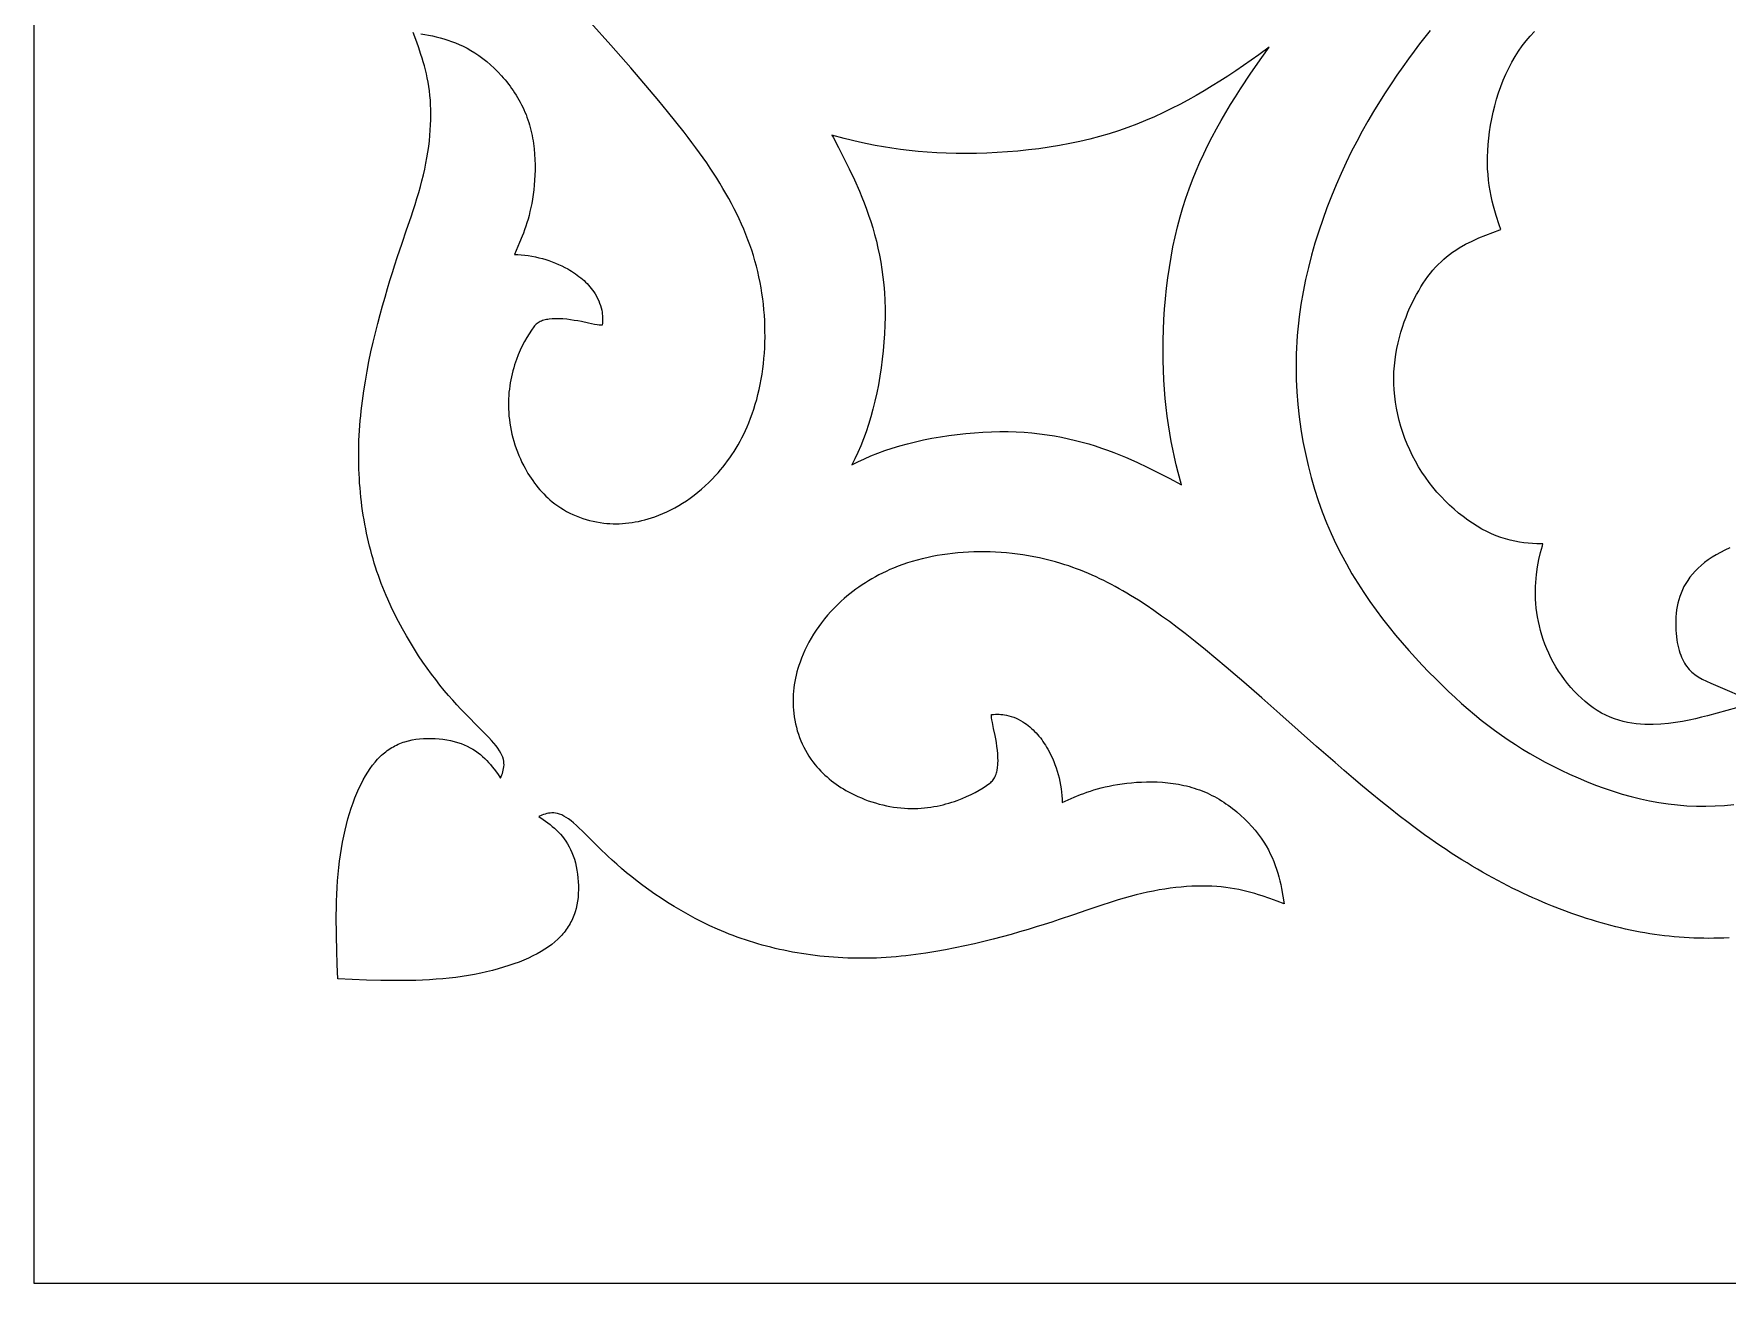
# Model space of a CAD drawing. Extents: x -312 to 312, y -312 to 312.
# Drawn here: x -312.5 to -57.8, y -312.5 to -124.7 of the extents above; entities that cross this region are included whole.
import ezdxf

# ---------------------------------------------------------------- set-up
doc = ezdxf.new("R2010")
doc.units = 0
doc.layers.add('IMPORT_-_DEPOSITPHOTOS_724', color=18, linetype='CONTINUOUS')
doc.layers.add('IMPORT_-_DESIGNS_FOR_TESSE', color=18, linetype='CONTINUOUS')

msp = doc.modelspace()

# ---------------------------------------------------------------- linework, layer by layer
at = {"layer": 'IMPORT_-_DEPOSITPHOTOS_724'}
msp.add_lwpolyline([(-312.5, -312.5), (312.5, -312.5), (312.5, 312.5), (-312.5, 312.5)], close=True, dxfattribs=at)
at = {"layer": 'IMPORT_-_DESIGNS_FOR_TESSE'}
for points in [[(-57.54, -260.58), (-58.31, -260.62), (-59.07, -260.65), (-59.82, -260.66), (-60.58, -260.67), (-61.33, -260.66), (-62.08, -260.65), (-62.83, -260.62), (-63.57, -260.59), (-64.32, -260.54), (-65.06, -260.49), (-65.8, -260.42), (-66.54, -260.35), (-67.27, -260.27), (-68.01, -260.17), (-68.74, -260.07), (-69.48, -259.96), (-70.21, -259.84), (-70.94, -259.71), (-71.67, -259.56), (-72.4, -259.42), (-73.13, -259.26), (-73.86, -259.09), (-74.59, -258.91), (-75.32, -258.73), (-76.05, -258.53), (-76.78, -258.33), (-77.51, -258.11), (-78.24, -257.89), (-78.97, -257.66), (-79.7, -257.42), (-80.44, -257.18), (-81.17, -256.92), (-82.63, -256.38), (-84.1, -255.81), (-84.83, -255.51), (-85.57, -255.2), (-86.31, -254.88), (-87.05, -254.56), (-87.8, -254.22), (-88.54, -253.87), (-89.29, -253.51), (-90.05, -253.15), (-90.8, -252.77), (-91.56, -252.38), (-92.32, -251.98), (-93.08, -251.56), (-93.85, -251.14), (-94.62, -250.71), (-95.4, -250.26), (-96.17, -249.8), (-96.95, -249.33), (-97.74, -248.85), (-98.53, -248.35), (-99.32, -247.84), (-100.11, -247.32), (-100.92, -246.78), (-101.72, -246.23), (-102.53, -245.67), (-103.34, -245.09), (-104.16, -244.5), (-104.98, -243.89), (-105.81, -243.27), (-107.16, -242.23), (-108.52, -241.16), (-109.9, -240.05), (-111.29, -238.92), (-112.66, -237.77), (-114.04, -236.61), (-115.42, -235.43), (-116.8, -234.23), (-119.58, -231.8), (-122.35, -229.36), (-125.11, -226.91), (-127.84, -224.51), (-130.52, -222.16), (-131.85, -221.02), (-133.16, -219.9), (-134.74, -218.57), (-136.29, -217.28), (-137.83, -216.04), (-139.35, -214.84), (-140.54, -213.93), (-141.72, -213.05), (-142.89, -212.2), (-144.06, -211.38), (-145.22, -210.59), (-146.39, -209.83), (-147.55, -209.11), (-148.13, -208.76), (-148.72, -208.42), (-149.29, -208.1), (-149.86, -207.78), (-150.44, -207.47), (-151.01, -207.17), (-151.59, -206.88), (-152.17, -206.6), (-152.75, -206.33), (-153.33, -206.07), (-153.91, -205.81), (-154.49, -205.57), (-155.08, -205.33), (-155.67, -205.11), (-156.26, -204.89), (-156.85, -204.68), (-157.45, -204.49), (-158.05, -204.3), (-158.85, -204.06), (-159.66, -203.85), (-160.47, -203.65), (-161.28, -203.46), (-162.1, -203.29), (-162.92, -203.14), (-163.74, -203.01), (-164.56, -202.9), (-165.38, -202.8), (-166.21, -202.71), (-167.03, -202.65), (-167.85, -202.6), (-168.67, -202.56), (-169.49, -202.55), (-170.3, -202.54), (-171.12, -202.56), (-171.92, -202.59), (-172.73, -202.64), (-173.53, -202.7), (-174.32, -202.79), (-175.1, -202.88), (-175.88, -202.99), (-176.66, -203.12), (-177.42, -203.27), (-178.18, -203.43), (-178.92, -203.6), (-179.66, -203.8), (-180.39, -204.01), (-181.11, -204.23), (-181.81, -204.47), (-182.51, -204.72), (-183.19, -204.99), (-183.75, -205.23), (-184.31, -205.49), (-184.86, -205.75), (-185.4, -206.02), (-185.93, -206.3), (-186.45, -206.59), (-186.95, -206.89), (-187.45, -207.2), (-187.94, -207.52), (-188.42, -207.85), (-188.89, -208.18), (-189.34, -208.52), (-189.79, -208.87), (-190.23, -209.23), (-190.65, -209.59), (-191.07, -209.96), (-191.61, -210.48), (-192.14, -211.01), (-192.64, -211.54), (-193.13, -212.09), (-193.59, -212.64), (-194.04, -213.21), (-194.46, -213.78), (-194.86, -214.35), (-195.24, -214.94), (-195.6, -215.53), (-195.93, -216.12), (-196.25, -216.72), (-196.54, -217.32), (-196.81, -217.93), (-197.05, -218.53), (-197.27, -219.14), (-197.44, -219.63), (-197.59, -220.11), (-197.73, -220.6), (-197.85, -221.09), (-197.96, -221.57), (-198.06, -222.06), (-198.14, -222.54), (-198.2, -223.02), (-198.25, -223.51), (-198.29, -223.99), (-198.31, -224.46), (-198.32, -224.94), (-198.31, -225.41), (-198.29, -225.88), (-198.26, -226.35), (-198.22, -226.81), (-198.14, -227.35), (-198.06, -227.88), (-197.95, -228.41), (-197.82, -228.93), (-197.68, -229.45), (-197.52, -229.96), (-197.34, -230.46), (-197.15, -230.95), (-196.94, -231.43), (-196.71, -231.91), (-196.47, -232.37), (-196.21, -232.83), (-195.93, -233.28), (-195.63, -233.72), (-195.33, -234.14), (-195, -234.56), (-194.73, -234.88), (-194.44, -235.2), (-194.15, -235.52), (-193.84, -235.82), (-193.53, -236.12), (-193.21, -236.4), (-192.88, -236.68), (-192.54, -236.96), (-192.2, -237.22), (-191.85, -237.48), (-191.49, -237.73), (-191.12, -237.97), (-190.75, -238.2), (-190.37, -238.42), (-189.99, -238.64), (-189.6, -238.84), (-189.09, -239.1), (-188.58, -239.34), (-188.05, -239.56), (-187.53, -239.77), (-187, -239.97), (-186.46, -240.15), (-185.92, -240.31), (-185.38, -240.47), (-184.84, -240.6), (-184.29, -240.72), (-183.75, -240.83), (-183.2, -240.92), (-182.66, -241), (-182.12, -241.06), (-181.58, -241.1), (-181.05, -241.13), (-180.54, -241.14), (-180.04, -241.14), (-179.54, -241.12), (-179.05, -241.09), (-178.56, -241.05), (-178.08, -241), (-177.6, -240.94), (-177.13, -240.86), (-176.67, -240.78), (-176.21, -240.68), (-175.76, -240.58), (-175.32, -240.46), (-174.88, -240.34), (-174.45, -240.21), (-174.03, -240.07), (-173.62, -239.93), (-172.9, -239.65), (-172.21, -239.36), (-171.55, -239.05), (-170.92, -238.72), (-170.32, -238.39), (-169.75, -238.04), (-169.22, -237.69), (-168.72, -237.33), (-168.58, -237.22), (-168.45, -237.1), (-168.32, -236.96), (-168.21, -236.82), (-168.11, -236.67), (-168.01, -236.51), (-167.93, -236.34), (-167.85, -236.17), (-167.78, -235.99), (-167.72, -235.8), (-167.67, -235.61), (-167.63, -235.41), (-167.56, -234.99), (-167.51, -234.56), (-167.5, -234.3), (-167.49, -234.03), (-167.5, -233.48), (-167.53, -232.93), (-167.58, -232.36), (-167.65, -231.8), (-167.74, -231.24), (-167.83, -230.69), (-167.93, -230.16), (-168.15, -229.1), (-168.34, -228.19), (-168.41, -227.81), (-168.46, -227.49), (-168.48, -227.22), (-168.48, -227.12), (-168.47, -227.03), (-168.18, -227), (-167.89, -226.98), (-167.61, -226.98), (-167.33, -226.98), (-167.05, -227), (-166.77, -227.02), (-166.5, -227.06), (-166.24, -227.11), (-165.86, -227.19), (-165.5, -227.3), (-165.14, -227.42), (-164.79, -227.56), (-164.44, -227.72), (-164.11, -227.9), (-163.78, -228.09), (-163.46, -228.3), (-163.2, -228.48), (-162.95, -228.67), (-162.7, -228.88), (-162.46, -229.09), (-162.23, -229.31), (-162, -229.54), (-161.77, -229.77), (-161.55, -230.02), (-161.34, -230.27), (-161.13, -230.53), (-160.93, -230.79), (-160.74, -231.07), (-160.55, -231.35), (-160.36, -231.63), (-160.19, -231.92), (-160.02, -232.22), (-159.77, -232.66), (-159.54, -233.12), (-159.32, -233.59), (-159.12, -234.07), (-158.93, -234.55), (-158.76, -235.03), (-158.6, -235.52), (-158.46, -236.02), (-158.32, -236.55), (-158.2, -237.09), (-158.09, -237.62), (-158.01, -238.16), (-157.94, -238.69), (-157.89, -239.21), (-157.86, -239.73), (-157.86, -240.24), (-156.95, -239.84), (-156.04, -239.44), (-155.1, -239.06), (-154.61, -238.87), (-154.12, -238.69), (-153.61, -238.52), (-153.08, -238.35), (-152.54, -238.19), (-151.98, -238.04), (-151.4, -237.89), (-150.79, -237.76), (-150.17, -237.64), (-149.52, -237.53), (-148.84, -237.43), (-148.14, -237.34), (-147.42, -237.26), (-146.68, -237.2), (-145.92, -237.16), (-145.15, -237.14), (-144.36, -237.13), (-143.57, -237.15), (-142.77, -237.2), (-141.97, -237.27), (-141.16, -237.37), (-140.76, -237.43), (-140.36, -237.5), (-139.96, -237.57), (-139.56, -237.66), (-139.16, -237.75), (-138.76, -237.85), (-138.37, -237.96), (-137.97, -238.08), (-137.58, -238.21), (-137.2, -238.34), (-136.81, -238.49), (-136.43, -238.65), (-136.06, -238.81), (-135.69, -238.99), (-135.32, -239.17), (-134.96, -239.36), (-134.6, -239.56), (-134.24, -239.76), (-133.89, -239.98), (-133.55, -240.2), (-133.21, -240.42), (-132.87, -240.66), (-132.54, -240.89), (-132.22, -241.14), (-131.9, -241.39), (-131.59, -241.64), (-130.98, -242.17), (-130.4, -242.71), (-129.85, -243.27), (-129.32, -243.83), (-128.83, -244.41), (-128.36, -245), (-127.93, -245.59), (-127.54, -246.18), (-127.17, -246.77), (-126.84, -247.36), (-126.54, -247.94), (-126.27, -248.53), (-126.02, -249.11), (-125.8, -249.69), (-125.6, -250.27), (-125.42, -250.85), (-125.26, -251.42), (-125.11, -252), (-124.98, -252.58), (-124.86, -253.15), (-124.64, -254.31), (-124.44, -255.47), (-125.53, -255.06), (-126.63, -254.67), (-127.75, -254.29), (-128.32, -254.11), (-128.89, -253.94), (-129.48, -253.78), (-130.07, -253.62), (-130.68, -253.48), (-131.3, -253.34), (-131.93, -253.22), (-132.58, -253.11), (-133.24, -253.02), (-133.92, -252.94), (-134.61, -252.88), (-135.33, -252.84), (-136.06, -252.81), (-136.81, -252.8), (-137.57, -252.81), (-138.35, -252.84), (-139.14, -252.88), (-139.95, -252.95), (-140.77, -253.03), (-141.59, -253.13), (-142.43, -253.25), (-143.28, -253.39), (-144.13, -253.55), (-145, -253.73), (-145.86, -253.92), (-146.74, -254.14), (-147.62, -254.37), (-148.51, -254.62), (-149.4, -254.89), (-150.31, -255.18), (-152.18, -255.79), (-154.12, -256.44), (-156.15, -257.14), (-158.3, -257.85), (-159.41, -258.21), (-160.56, -258.58), (-161.75, -258.95), (-162.97, -259.31), (-164.24, -259.69), (-165.54, -260.07), (-166.87, -260.44), (-168.23, -260.8), (-169.62, -261.15), (-171.04, -261.48), (-172.47, -261.8), (-173.93, -262.11), (-175.39, -262.39), (-176.87, -262.65), (-178.36, -262.89), (-179.85, -263.1), (-180.59, -263.19), (-181.34, -263.28), (-182.08, -263.35), (-182.82, -263.42), (-183.57, -263.48), (-184.31, -263.54), (-185.05, -263.58), (-185.78, -263.62), (-186.51, -263.64), (-187.23, -263.66), (-187.95, -263.66), (-188.67, -263.66), (-189.39, -263.65), (-190.1, -263.63), (-190.81, -263.6), (-191.52, -263.56), (-192.22, -263.51), (-192.92, -263.46), (-193.62, -263.4), (-194.31, -263.33), (-195, -263.25), (-195.69, -263.16), (-196.37, -263.06), (-197.05, -262.96), (-197.72, -262.85), (-198.39, -262.73), (-199.06, -262.6), (-199.72, -262.46), (-200.38, -262.32), (-201.03, -262.17), (-201.68, -262.01), (-202.33, -261.84), (-202.97, -261.67), (-203.6, -261.49), (-204.23, -261.3), (-204.86, -261.11), (-205.48, -260.91), (-206.1, -260.7), (-206.71, -260.49), (-207.32, -260.26), (-207.91, -260.03), (-208.5, -259.79), (-209.67, -259.29), (-210.82, -258.77), (-211.94, -258.22), (-213.04, -257.66), (-214.12, -257.08), (-215.17, -256.49), (-216.2, -255.88), (-217.2, -255.27), (-218.17, -254.64), (-219.11, -254), (-220.03, -253.36), (-220.91, -252.72), (-221.76, -252.08), (-222.58, -251.43), (-223.37, -250.79), (-224.12, -250.15), (-224.84, -249.52), (-225.53, -248.9), (-226.19, -248.29), (-227.41, -247.1), (-228.53, -245.99), (-229.55, -244.98), (-230.02, -244.51), (-230.47, -244.08), (-230.9, -243.68), (-231.32, -243.31), (-231.71, -242.99), (-232.09, -242.7), (-232.44, -242.47), (-232.79, -242.27), (-233.12, -242.11), (-233.43, -241.99), (-233.74, -241.9), (-234.03, -241.84), (-234.31, -241.81), (-234.59, -241.8), (-234.85, -241.82), (-235.11, -241.85), (-235.36, -241.91), (-235.61, -241.97), (-235.85, -242.05), (-236.09, -242.14), (-236.57, -242.32), (-235.88, -242.8), (-235.21, -243.3), (-234.87, -243.56), (-234.54, -243.83), (-234.22, -244.11), (-233.91, -244.4), (-233.6, -244.7), (-233.3, -245.02), (-233.02, -245.35), (-232.74, -245.7), (-232.48, -246.07), (-232.23, -246.47), (-231.99, -246.88), (-231.77, -247.32), (-231.57, -247.78), (-231.38, -248.27), (-231.21, -248.78), (-231.06, -249.31), (-230.93, -249.86), (-230.82, -250.42), (-230.74, -250.99), (-230.67, -251.57), (-230.62, -252.16), (-230.6, -252.74), (-230.6, -253.33), (-230.62, -253.92), (-230.66, -254.5), (-230.73, -255.06), (-230.83, -255.62), (-230.94, -256.16), (-231.1, -256.7), (-231.19, -256.96), (-231.28, -257.22), (-231.38, -257.47), (-231.49, -257.72), (-231.6, -257.96), (-231.72, -258.2), (-231.85, -258.44), (-231.98, -258.67), (-232.12, -258.9), (-232.27, -259.13), (-232.43, -259.35), (-232.59, -259.57), (-232.76, -259.78), (-232.94, -260), (-233.12, -260.2), (-233.31, -260.41), (-233.51, -260.61), (-233.72, -260.81), (-234.16, -261.2), (-234.62, -261.58), (-235.12, -261.94), (-235.66, -262.3), (-236.22, -262.64), (-236.82, -262.98), (-237.45, -263.31), (-238.12, -263.62), (-238.81, -263.93), (-239.53, -264.22), (-240.29, -264.5), (-241.06, -264.77), (-241.87, -265.02), (-242.69, -265.26), (-243.54, -265.49), (-244.41, -265.7), (-245.3, -265.9), (-246.21, -266.08), (-247.14, -266.25), (-248.09, -266.4), (-249.05, -266.53), (-250.02, -266.64), (-251.01, -266.74), (-252.01, -266.82), (-253.02, -266.89), (-254.04, -266.94), (-255.07, -266.98), (-256.11, -267), (-257.15, -267.02), (-258.2, -267.02), (-259.26, -267.01), (-260.32, -267), (-262.46, -266.94), (-264.61, -266.86), (-266.77, -266.77), (-266.86, -264.62), (-266.93, -262.47), (-266.99, -260.33), (-267, -259.27), (-267.01, -258.21), (-267.01, -257.16), (-267, -256.12), (-266.97, -255.08), (-266.93, -254.05), (-266.88, -253.03), (-266.82, -252.02), (-266.73, -251.02), (-266.64, -250.03), (-266.52, -249.06), (-266.39, -248.1), (-266.24, -247.15), (-266.07, -246.22), (-265.89, -245.31), (-265.7, -244.42), (-265.48, -243.55), (-265.26, -242.7), (-265.02, -241.87), (-264.76, -241.07), (-264.49, -240.29), (-264.21, -239.54), (-263.92, -238.82), (-263.62, -238.13), (-263.3, -237.46), (-262.97, -236.83), (-262.64, -236.23), (-262.29, -235.67), (-261.93, -235.13), (-261.57, -234.63), (-261.19, -234.16), (-260.8, -233.73), (-260.6, -233.52), (-260.4, -233.32), (-260.2, -233.13), (-259.99, -232.94), (-259.78, -232.77), (-259.56, -232.6), (-259.34, -232.43), (-259.12, -232.28), (-258.89, -232.13), (-258.66, -231.99), (-258.43, -231.86), (-258.19, -231.73), (-257.95, -231.61), (-257.71, -231.49), (-257.46, -231.39), (-257.21, -231.29), (-256.95, -231.19), (-256.69, -231.11), (-256.15, -230.95), (-255.61, -230.83), (-255.06, -230.74), (-254.49, -230.67), (-253.91, -230.63), (-253.32, -230.61), (-252.74, -230.61), (-252.15, -230.63), (-251.56, -230.68), (-250.98, -230.74), (-250.41, -230.83), (-249.85, -230.94), (-249.3, -231.07), (-248.77, -231.22), (-248.26, -231.39), (-247.77, -231.57), (-247.31, -231.78), (-246.87, -232), (-246.46, -232.24), (-246.07, -232.49), (-245.69, -232.75), (-245.34, -233.03), (-245.01, -233.31), (-244.69, -233.61), (-244.39, -233.92), (-244.1, -234.23), (-243.82, -234.55), (-243.55, -234.88), (-243.29, -235.21), (-242.79, -235.89), (-242.31, -236.58), (-242.13, -236.1), (-242.04, -235.86), (-241.96, -235.62), (-241.9, -235.37), (-241.85, -235.12), (-241.81, -234.86), (-241.79, -234.6), (-241.8, -234.32), (-241.83, -234.04), (-241.89, -233.75), (-241.98, -233.44), (-242.1, -233.13), (-242.26, -232.8), (-242.46, -232.45), (-242.7, -232.09), (-242.98, -231.72), (-243.3, -231.32), (-243.67, -230.91), (-244.07, -230.48), (-244.97, -229.56), (-245.98, -228.54), (-247.09, -227.42), (-247.68, -226.82), (-248.28, -226.19), (-248.89, -225.54), (-249.51, -224.85), (-250.15, -224.13), (-250.78, -223.38), (-251.43, -222.59), (-252.07, -221.77), (-252.71, -220.92), (-253.36, -220.03), (-254, -219.12), (-254.63, -218.18), (-255.26, -217.2), (-255.87, -216.2), (-256.48, -215.18), (-257.07, -214.13), (-257.65, -213.05), (-258.22, -211.95), (-258.76, -210.83), (-259.28, -209.68), (-259.53, -209.1), (-259.78, -208.51), (-260.02, -207.92), (-260.26, -207.33), (-260.48, -206.72), (-260.69, -206.11), (-260.9, -205.49), (-261.1, -204.87), (-261.3, -204.24), (-261.48, -203.61), (-261.66, -202.98), (-261.84, -202.34), (-262, -201.69), (-262.16, -201.04), (-262.31, -200.39), (-262.45, -199.73), (-262.59, -199.07), (-262.72, -198.4), (-262.84, -197.73), (-262.95, -197.05), (-263.05, -196.38), (-263.15, -195.69), (-263.24, -195.01), (-263.32, -194.32), (-263.39, -193.62), (-263.45, -192.93), (-263.51, -192.23), (-263.55, -191.52), (-263.59, -190.82), (-263.62, -190.11), (-263.64, -189.4), (-263.65, -188.68), (-263.65, -187.96), (-263.65, -187.24), (-263.63, -186.52), (-263.61, -185.79), (-263.57, -185.05), (-263.53, -184.31), (-263.48, -183.57), (-263.42, -182.83), (-263.35, -182.09), (-263.27, -181.34), (-263.09, -179.85), (-262.88, -178.36), (-262.64, -176.88), (-262.38, -175.4), (-262.1, -173.94), (-261.8, -172.48), (-261.48, -171.05), (-261.14, -169.63), (-260.79, -168.24), (-260.43, -166.88), (-260.06, -165.55), (-259.68, -164.25), (-259.31, -162.98), (-258.94, -161.76), (-258.57, -160.57), (-258.21, -159.42), (-257.84, -158.3), (-257.13, -156.16), (-256.44, -154.13), (-255.78, -152.19), (-255.47, -151.25), (-255.17, -150.32), (-254.88, -149.41), (-254.61, -148.51), (-254.36, -147.63), (-254.13, -146.75), (-253.91, -145.87), (-253.72, -145), (-253.54, -144.14), (-253.38, -143.29), (-253.24, -142.44), (-253.12, -141.6), (-253.02, -140.77), (-252.94, -139.96), (-252.88, -139.15), (-252.83, -138.36), (-252.8, -137.58), (-252.79, -136.82), (-252.8, -136.07), (-252.83, -135.34), (-252.87, -134.62), (-252.93, -133.92), (-253.01, -133.25), (-253.11, -132.58), (-253.21, -131.94), (-253.34, -131.31), (-253.47, -130.69), (-253.61, -130.08), (-253.77, -129.49), (-253.93, -128.9), (-254.1, -128.33), (-254.28, -127.76), (-254.66, -126.64), (-255.06, -125.54), (-255.46, -124.45)], [(-254.3, -124.65), (-253.72, -124.75), (-253.14, -124.86), (-252.57, -124.99), (-251.99, -125.12), (-251.41, -125.27), (-250.84, -125.43), (-250.26, -125.61), (-249.68, -125.81), (-249.1, -126.03), (-248.52, -126.28), (-247.94, -126.55), (-247.35, -126.85), (-246.76, -127.18), (-246.17, -127.54), (-245.58, -127.94), (-244.99, -128.37), (-244.4, -128.83), (-243.83, -129.33), (-243.26, -129.85), (-242.7, -130.41), (-242.16, -130.99), (-241.9, -131.29), (-241.64, -131.59), (-241.38, -131.91), (-241.13, -132.23), (-240.89, -132.55), (-240.65, -132.88), (-240.41, -133.21), (-240.19, -133.55), (-239.97, -133.9), (-239.75, -134.25), (-239.55, -134.61), (-239.35, -134.96), (-239.16, -135.33), (-238.98, -135.7), (-238.8, -136.07), (-238.64, -136.44), (-238.48, -136.82), (-238.34, -137.2), (-238.2, -137.59), (-238.07, -137.98), (-237.95, -138.37), (-237.84, -138.77), (-237.74, -139.17), (-237.65, -139.56), (-237.56, -139.97), (-237.49, -140.37), (-237.42, -140.77), (-237.36, -141.17), (-237.26, -141.98), (-237.19, -142.78), (-237.15, -143.58), (-237.13, -144.37), (-237.13, -145.16), (-237.15, -145.93), (-237.19, -146.69), (-237.25, -147.43), (-237.33, -148.15), (-237.42, -148.85), (-237.52, -149.52), (-237.63, -150.18), (-237.75, -150.8), (-237.89, -151.4), (-238.03, -151.99), (-238.18, -152.55), (-238.34, -153.09), (-238.51, -153.61), (-238.69, -154.12), (-238.87, -154.62), (-239.05, -155.11), (-239.44, -156.05), (-240.23, -157.86), (-239.72, -157.87), (-239.2, -157.9), (-238.68, -157.95), (-238.15, -158.02), (-237.62, -158.1), (-237.08, -158.2), (-236.54, -158.33), (-236.01, -158.46), (-235.52, -158.61), (-235.03, -158.77), (-234.54, -158.94), (-234.06, -159.13), (-233.58, -159.33), (-233.12, -159.55), (-232.66, -159.78), (-232.21, -160.02), (-231.91, -160.2), (-231.62, -160.37), (-231.34, -160.56), (-231.06, -160.75), (-230.79, -160.94), (-230.52, -161.14), (-230.26, -161.35), (-230.01, -161.56), (-229.76, -161.78), (-229.53, -162), (-229.3, -162.23), (-229.08, -162.47), (-228.87, -162.71), (-228.67, -162.96), (-228.47, -163.21), (-228.29, -163.46), (-228.08, -163.78), (-227.89, -164.11), (-227.71, -164.45), (-227.55, -164.79), (-227.41, -165.15), (-227.29, -165.5), (-227.18, -165.87), (-227.1, -166.24), (-227.05, -166.51), (-227.02, -166.78), (-226.99, -167.06), (-226.97, -167.33), (-226.97, -167.62), (-226.97, -167.9), (-226.99, -168.19), (-227.02, -168.48), (-227.11, -168.49), (-227.21, -168.49), (-227.48, -168.47), (-227.8, -168.42), (-228.19, -168.35), (-229.1, -168.16), (-230.16, -167.94), (-230.69, -167.84), (-231.23, -167.75), (-231.79, -167.66), (-232.35, -167.59), (-232.92, -167.54), (-233.48, -167.51), (-234.02, -167.5), (-234.29, -167.51), (-234.55, -167.52), (-234.99, -167.56), (-235.2, -167.6), (-235.4, -167.63), (-235.6, -167.68), (-235.79, -167.73), (-235.98, -167.79), (-236.16, -167.86), (-236.34, -167.94), (-236.5, -168.02), (-236.66, -168.12), (-236.81, -168.22), (-236.95, -168.33), (-237.09, -168.45), (-237.21, -168.59), (-237.33, -168.73), (-237.68, -169.23), (-238.03, -169.76), (-238.38, -170.33), (-238.71, -170.93), (-239.04, -171.56), (-239.35, -172.22), (-239.64, -172.91), (-239.92, -173.62), (-240.06, -174.04), (-240.2, -174.46), (-240.33, -174.89), (-240.46, -175.33), (-240.57, -175.77), (-240.67, -176.22), (-240.77, -176.68), (-240.85, -177.14), (-240.93, -177.61), (-240.99, -178.09), (-241.05, -178.57), (-241.09, -179.06), (-241.11, -179.55), (-241.13, -180.05), (-241.13, -180.55), (-241.12, -181.05), (-241.09, -181.59), (-241.05, -182.13), (-240.99, -182.67), (-240.91, -183.21), (-240.82, -183.76), (-240.72, -184.3), (-240.6, -184.84), (-240.46, -185.39), (-240.31, -185.93), (-240.14, -186.47), (-239.96, -187), (-239.76, -187.54), (-239.55, -188.06), (-239.33, -188.58), (-239.09, -189.1), (-238.83, -189.61), (-238.63, -189.99), (-238.41, -190.38), (-238.19, -190.76), (-237.96, -191.13), (-237.72, -191.49), (-237.47, -191.85), (-237.21, -192.21), (-236.95, -192.55), (-236.68, -192.89), (-236.4, -193.22), (-236.11, -193.54), (-235.81, -193.85), (-235.51, -194.16), (-235.2, -194.45), (-234.88, -194.73), (-234.55, -195.01), (-234.13, -195.33), (-233.71, -195.64), (-233.27, -195.94), (-232.82, -196.21), (-232.37, -196.47), (-231.9, -196.72), (-231.42, -196.95), (-230.94, -197.16), (-230.45, -197.35), (-229.95, -197.53), (-229.44, -197.69), (-228.92, -197.83), (-228.4, -197.96), (-227.88, -198.06), (-227.34, -198.15), (-226.8, -198.22), (-226.34, -198.27), (-225.87, -198.3), (-225.4, -198.32), (-224.93, -198.33), (-224.45, -198.32), (-223.98, -198.3), (-223.5, -198.26), (-223.02, -198.21), (-222.53, -198.14), (-222.05, -198.06), (-221.56, -197.97), (-221.08, -197.86), (-220.59, -197.74), (-220.1, -197.6), (-219.62, -197.45), (-219.13, -197.28), (-218.52, -197.06), (-217.92, -196.81), (-217.31, -196.55), (-216.71, -196.25), (-216.11, -195.94), (-215.52, -195.61), (-214.93, -195.25), (-214.35, -194.87), (-213.77, -194.47), (-213.2, -194.05), (-212.63, -193.6), (-212.08, -193.14), (-211.53, -192.65), (-211, -192.15), (-210.47, -191.62), (-209.96, -191.07), (-209.59, -190.66), (-209.22, -190.23), (-208.87, -189.8), (-208.52, -189.35), (-208.17, -188.89), (-207.84, -188.43), (-207.51, -187.95), (-207.19, -187.46), (-206.89, -186.96), (-206.59, -186.45), (-206.29, -185.93), (-206.01, -185.39), (-205.74, -184.85), (-205.48, -184.3), (-205.23, -183.74), (-204.98, -183.16), (-204.71, -182.48), (-204.46, -181.78), (-204.22, -181.08), (-204, -180.36), (-203.79, -179.63), (-203.6, -178.89), (-203.42, -178.14), (-203.26, -177.38), (-203.11, -176.61), (-202.99, -175.84), (-202.87, -175.06), (-202.78, -174.27), (-202.7, -173.48), (-202.63, -172.68), (-202.58, -171.87), (-202.55, -171.06), (-202.53, -170.25), (-202.54, -169.44), (-202.55, -168.62), (-202.59, -167.8), (-202.64, -166.98), (-202.7, -166.15), (-202.79, -165.33), (-202.89, -164.51), (-203, -163.68), (-203.14, -162.86), (-203.29, -162.04), (-203.45, -161.23), (-203.64, -160.41), (-203.84, -159.6), (-204.05, -158.8), (-204.29, -157.99), (-204.54, -157.2), (-204.81, -156.4), (-205.1, -155.62), (-205.4, -154.83), (-205.72, -154.05), (-206.06, -153.28), (-206.41, -152.5), (-206.78, -151.73), (-207.17, -150.96), (-207.57, -150.2), (-207.98, -149.43), (-208.42, -148.67), (-208.86, -147.91), (-209.32, -147.14), (-209.8, -146.38), (-210.29, -145.62), (-210.79, -144.86), (-211.31, -144.09), (-211.84, -143.33), (-212.39, -142.56), (-212.95, -141.79), (-213.52, -141.02), (-214.1, -140.25), (-214.7, -139.47), (-215.93, -137.91), (-217.2, -136.33), (-218.52, -134.73), (-219.89, -133.11), (-221.3, -131.46), (-222.74, -129.79), (-225.72, -126.39), (-228.77, -122.95)], [(-102.52, -124.15), (-104.1, -126.19), (-104.93, -127.29), (-105.77, -128.44), (-106.63, -129.64), (-107.5, -130.89), (-108.37, -132.19), (-109.25, -133.53), (-110.13, -134.91), (-111, -136.33), (-111.86, -137.8), (-112.71, -139.31), (-113.55, -140.85), (-114.36, -142.43), (-115.15, -144.04), (-115.91, -145.69), (-116.65, -147.37), (-117.35, -149.08), (-118.03, -150.81), (-118.66, -152.57), (-119.27, -154.35), (-119.83, -156.14), (-120.34, -157.96), (-120.81, -159.79), (-121.24, -161.63), (-121.61, -163.48), (-121.93, -165.35), (-122.2, -167.22), (-122.31, -168.15), (-122.4, -169.09), (-122.48, -170.02), (-122.55, -170.96), (-122.6, -171.9), (-122.63, -172.84), (-122.65, -173.79), (-122.66, -174.72), (-122.63, -176.62), (-122.54, -178.5), (-122.39, -180.38), (-122.19, -182.25), (-121.94, -184.11), (-121.63, -185.95), (-121.27, -187.78), (-120.86, -189.58), (-120.4, -191.36), (-119.89, -193.11), (-119.34, -194.83), (-118.74, -196.52), (-118.09, -198.17), (-117.41, -199.78), (-116.68, -201.35), (-115.91, -202.89), (-115.1, -204.38), (-114.26, -205.84), (-113.39, -207.27), (-112.49, -208.66), (-111.56, -210.01), (-110.62, -211.33), (-109.66, -212.61), (-108.68, -213.86), (-107.69, -215.07), (-106.7, -216.25), (-105.7, -217.39), (-104.7, -218.5), (-103.7, -219.58), (-102.71, -220.62), (-101.71, -221.62), (-100.72, -222.6), (-99.74, -223.54), (-98.76, -224.46), (-97.78, -225.34), (-96.8, -226.2), (-95.81, -227.03), (-94.82, -227.84), (-93.82, -228.62), (-92.81, -229.38), (-91.79, -230.12), (-90.75, -230.84), (-89.68, -231.53), (-88.6, -232.22), (-87.5, -232.88), (-86.36, -233.53), (-85.2, -234.17), (-84, -234.79), (-82.78, -235.4), (-81.53, -235.99), (-80.26, -236.55), (-78.97, -237.1), (-77.66, -237.61), (-76.34, -238.1), (-74.99, -238.55), (-73.64, -238.97), (-72.27, -239.35), (-70.89, -239.69), (-69.5, -239.99), (-68.1, -240.25), (-66.7, -240.45), (-65.29, -240.61), (-63.88, -240.72), (-62.46, -240.78), (-61.05, -240.8), (-59.64, -240.76), (-58.24, -240.68), (-56.85, -240.54)], [(-57.45, -201.96), (-58.16, -202.28), (-58.83, -202.63), (-59.48, -202.99), (-60.09, -203.37), (-60.67, -203.77), (-61.22, -204.18), (-61.73, -204.6), (-62.21, -205.03), (-62.66, -205.48), (-63.06, -205.93), (-63.43, -206.38), (-63.77, -206.84), (-64.06, -207.3), (-64.33, -207.78), (-64.56, -208.26), (-64.77, -208.75), (-64.95, -209.25), (-65.11, -209.75), (-65.24, -210.26), (-65.35, -210.77), (-65.43, -211.29), (-65.5, -211.81), (-65.54, -212.32), (-65.57, -212.83), (-65.57, -213.34), (-65.57, -213.85), (-65.54, -214.34), (-65.51, -214.81), (-65.4, -215.76), (-65.33, -216.18), (-65.25, -216.6), (-65.16, -216.99), (-65.05, -217.37), (-64.94, -217.74), (-64.82, -218.08), (-64.69, -218.4), (-64.55, -218.71), (-64.41, -219), (-64.25, -219.28), (-64.09, -219.53), (-63.92, -219.77), (-63.75, -220), (-63.56, -220.22), (-63.36, -220.42), (-63.15, -220.62), (-62.93, -220.81), (-62.71, -220.98), (-62.17, -221.35), (-61.59, -221.69), (-60.96, -222.01), (-60.3, -222.32), (-53.52, -225.18), (-60.8, -227.19), (-61.7, -227.43), (-62.62, -227.65), (-63.57, -227.86), (-64.56, -228.05), (-65.58, -228.22), (-66.65, -228.36), (-67.8, -228.46), (-68.98, -228.52), (-69.61, -228.52), (-70.23, -228.5), (-70.86, -228.47), (-71.51, -228.4), (-72.15, -228.32), (-72.81, -228.2), (-73.46, -228.06), (-74.12, -227.88), (-74.78, -227.67), (-75.44, -227.42), (-76.09, -227.13), (-76.75, -226.79), (-77.39, -226.41), (-78.01, -225.99), (-78.61, -225.55), (-79.19, -225.07), (-79.76, -224.57), (-80.31, -224.05), (-80.84, -223.5), (-81.35, -222.93), (-81.84, -222.34), (-82.31, -221.73), (-82.77, -221.1), (-83.2, -220.47), (-83.6, -219.82), (-83.98, -219.15), (-84.34, -218.48), (-84.67, -217.8), (-84.97, -217.12), (-85.25, -216.43), (-85.49, -215.75), (-85.71, -215.06), (-85.91, -214.38), (-86.08, -213.69), (-86.23, -213.01), (-86.35, -212.34), (-86.45, -211.67), (-86.54, -211), (-86.6, -210.34), (-86.64, -209.69), (-86.66, -209.04), (-86.66, -208.41), (-86.65, -207.78), (-86.62, -207.15), (-86.51, -205.97), (-86.35, -204.82), (-86.14, -203.72), (-85.89, -202.67), (-85.63, -201.65), (-85.54, -201.36), (-86.44, -201.34), (-87.09, -201.31), (-87.75, -201.25), (-88.41, -201.18), (-89.08, -201.08), (-89.76, -200.96), (-90.46, -200.81), (-91.15, -200.62), (-91.86, -200.4), (-92.57, -200.14), (-93.28, -199.84), (-93.99, -199.5), (-94.71, -199.12), (-95.43, -198.71), (-96.14, -198.26), (-96.84, -197.78), (-97.54, -197.26), (-98.23, -196.72), (-98.9, -196.15), (-99.57, -195.54), (-100.22, -194.91), (-100.86, -194.25), (-101.48, -193.56), (-102.08, -192.85), (-102.66, -192.11), (-103.21, -191.35), (-103.74, -190.57), (-104.24, -189.76), (-104.71, -188.94), (-105.15, -188.1), (-105.56, -187.24), (-105.94, -186.38), (-106.29, -185.5), (-106.61, -184.61), (-106.9, -183.71), (-107.16, -182.8), (-107.38, -181.89), (-107.57, -180.97), (-107.72, -180.05), (-107.84, -179.13), (-107.92, -178.21), (-107.97, -177.29), (-107.98, -176.38), (-107.95, -175.47), (-107.88, -174.58), (-107.78, -173.7), (-107.66, -172.84), (-107.51, -171.99), (-107.33, -171.15), (-107.13, -170.34), (-106.9, -169.54), (-106.66, -168.76), (-106.4, -167.99), (-106.13, -167.25), (-105.84, -166.53), (-105.54, -165.84), (-105.22, -165.16), (-104.9, -164.52), (-104.57, -163.88), (-104.23, -163.29), (-103.89, -162.72), (-103.55, -162.18), (-103.19, -161.66), (-102.83, -161.16), (-102.46, -160.68), (-102.08, -160.22), (-101.69, -159.77), (-101.29, -159.35), (-100.87, -158.94), (-100.45, -158.56), (-100.02, -158.19), (-99.57, -157.83), (-99.12, -157.5), (-98.65, -157.18), (-98.16, -156.87), (-97.2, -156.32), (-96.2, -155.82), (-95.18, -155.35), (-94.14, -154.92), (-93.1, -154.52), (-92.04, -154.14), (-91.87, -154.08), (-92.12, -153.37), (-92.56, -152), (-92.78, -151.29), (-92.98, -150.56), (-93.16, -149.82), (-93.33, -149.06), (-93.48, -148.29), (-93.61, -147.49), (-93.72, -146.67), (-93.8, -145.83), (-93.86, -144.97), (-93.88, -144.08), (-93.88, -143.18), (-93.85, -142.25), (-93.79, -141.31), (-93.7, -140.35), (-93.57, -139.39), (-93.42, -138.41), (-93.24, -137.44), (-93.03, -136.46), (-92.79, -135.48), (-92.52, -134.51), (-92.21, -133.54), (-91.88, -132.59), (-91.51, -131.65), (-91.12, -130.73), (-90.69, -129.82), (-90.22, -128.94), (-89.73, -128.09), (-89.2, -127.27), (-88.64, -126.48), (-88.06, -125.73), (-87.46, -125.01), (-86.83, -124.32)]]:
    msp.add_lwpolyline(points, dxfattribs=at)
msp.add_lwpolyline([(-129.45, -130.58), (-127.82, -128.25), (-126.71, -126.7), (-128.25, -127.82), (-130.57, -129.44), (-131.74, -130.24), (-132.93, -131.02), (-134.12, -131.78), (-135.31, -132.51), (-136.51, -133.23), (-137.71, -133.93), (-138.94, -134.62), (-140.17, -135.28), (-141.42, -135.92), (-142.69, -136.54), (-143.98, -137.13), (-145.29, -137.7), (-146.62, -138.25), (-147.98, -138.76), (-149.37, -139.24), (-150.78, -139.7), (-152.22, -140.12), (-153.69, -140.5), (-155.18, -140.85), (-156.7, -141.17), (-158.24, -141.46), (-159.79, -141.72), (-161.35, -141.94), (-162.92, -142.13), (-164.5, -142.3), (-166.07, -142.43), (-167.64, -142.53), (-169.2, -142.61), (-170.74, -142.65), (-172.27, -142.67), (-173.78, -142.66), (-175.27, -142.62), (-176.72, -142.55), (-178.13, -142.46), (-179.51, -142.34), (-180.86, -142.21), (-182.18, -142.05), (-183.47, -141.86), (-184.72, -141.66), (-185.95, -141.44), (-187.15, -141.2), (-188.34, -140.94), (-190.62, -140.4), (-192.49, -139.9), (-192.31, -140.22), (-191.48, -141.77), (-190.66, -143.35), (-189.86, -144.97), (-189.09, -146.63), (-188.34, -148.33), (-187.98, -149.21), (-187.62, -150.1), (-187.28, -151.01), (-186.95, -151.94), (-186.64, -152.89), (-186.34, -153.86), (-186.06, -154.85), (-185.79, -155.86), (-185.55, -156.89), (-185.33, -157.94), (-185.13, -159.02), (-184.95, -160.12), (-184.8, -161.24), (-184.68, -162.39), (-184.58, -163.56), (-184.52, -164.76), (-184.49, -165.99), (-184.48, -167.23), (-184.51, -168.49), (-184.56, -169.76), (-184.65, -171.04), (-184.76, -172.33), (-184.9, -173.61), (-185.07, -174.89), (-185.26, -176.16), (-185.48, -177.42), (-185.73, -178.67), (-186, -179.9), (-186.3, -181.1), (-186.62, -182.27), (-186.97, -183.42), (-187.34, -184.52), (-187.73, -185.58), (-188.14, -186.61), (-188.57, -187.6), (-189.02, -188.55), (-189.47, -189.45), (-189.5, -189.49), (-188.56, -189.01), (-187.6, -188.56), (-186.61, -188.13), (-185.58, -187.72), (-184.52, -187.34), (-183.42, -186.97), (-182.28, -186.62), (-181.1, -186.29), (-179.9, -185.99), (-178.68, -185.72), (-177.43, -185.47), (-176.17, -185.25), (-174.9, -185.06), (-173.62, -184.89), (-172.33, -184.75), (-171.05, -184.64), (-169.77, -184.56), (-168.5, -184.5), (-167.24, -184.47), (-165.99, -184.48), (-164.77, -184.51), (-163.57, -184.58), (-162.39, -184.67), (-161.25, -184.79), (-160.12, -184.94), (-159.02, -185.12), (-157.95, -185.32), (-156.89, -185.54), (-155.86, -185.79), (-154.85, -186.05), (-153.86, -186.33), (-152.9, -186.63), (-151.95, -186.95), (-151.02, -187.28), (-150.1, -187.62), (-148.34, -188.33), (-146.63, -189.08), (-144.97, -189.86), (-143.36, -190.66), (-141.77, -191.48), (-139.91, -192.49), (-140.4, -190.62), (-140.68, -189.48), (-140.95, -188.32), (-141.2, -187.14), (-141.44, -185.94), (-141.67, -184.71), (-141.87, -183.46), (-142.05, -182.17), (-142.21, -180.86), (-142.35, -179.5), (-142.46, -178.13), (-142.56, -176.71), (-142.63, -175.26), (-142.67, -173.78), (-142.68, -172.27), (-142.66, -170.74), (-142.61, -169.19), (-142.54, -167.64), (-142.44, -166.07), (-142.3, -164.5), (-142.14, -162.92), (-141.95, -161.35), (-141.72, -159.79), (-141.47, -158.23), (-141.18, -156.7), (-140.86, -155.18), (-140.51, -153.68), (-140.12, -152.21), (-139.7, -150.77), (-139.25, -149.36), (-138.77, -147.98), (-138.25, -146.62), (-137.71, -145.29), (-137.14, -143.98), (-136.55, -142.69), (-135.93, -141.42), (-135.28, -140.17), (-134.62, -138.93), (-133.94, -137.71), (-133.23, -136.5), (-132.51, -135.3), (-131.77, -134.12), (-131.02, -132.93)], close=True, dxfattribs=at)

doc.saveas('drawing.dxf')
